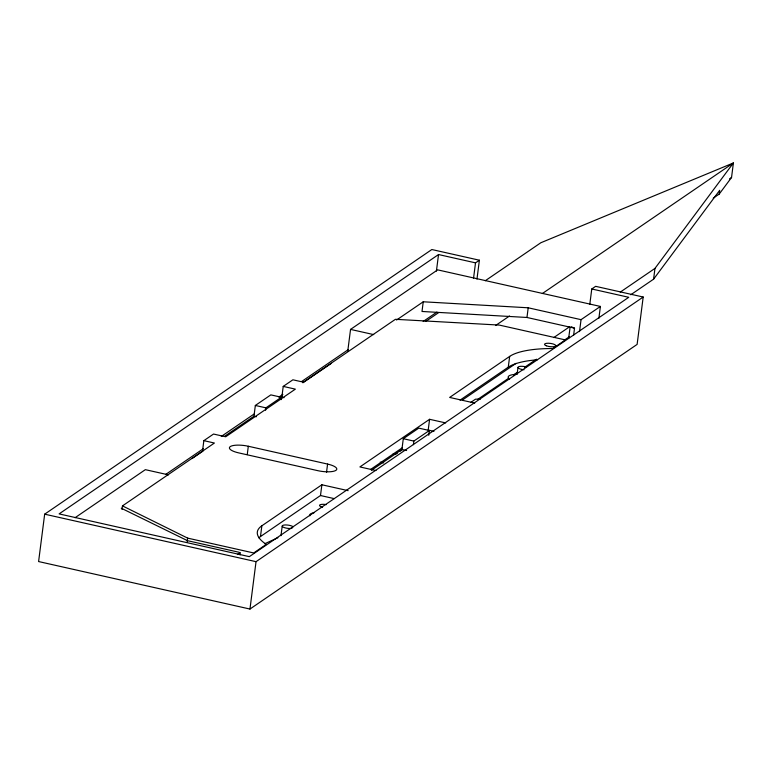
<?xml version="1.0" encoding="UTF-8"?>
<svg xmlns="http://www.w3.org/2000/svg" width="772" height="772" viewBox="0 0 772 772"><rect width="100%" height="100%" fill="white"/><g stroke="black" fill="none" stroke-linecap="round" stroke-linejoin="round"><path stroke-width="1.16" d="M476.971 279.107L479.393 260.212L431.837 249.53L44.67 514.171L38.6 561.553L249.964 609.05L637.122 344.399L643.192 297.027L595.637 286.335L591.767 288.979L589.798 304.332M122.005 509.481L122.468 505.892L214.413 443.031L203.847 440.658L202.467 451.427M187.191 541.712L187.654 538.123L122.468 505.892M247.243 454.631L248.323 446.255L327.579 464.068A14.176 4.101 7.3 0 1 335.945 470.341A14.176 4.101 7.3 0 1 317.9 470.688L238.644 452.875A14.176 4.101 7.3 0 1 230.268 446.592A14.176 4.101 7.3 0 1 248.323 446.255M224.469 436.392L253.959 416.233L255.339 405.464L270.827 394.878L281.394 397.252L281.095 399.645M240.034 554.943L240.343 552.549L237.438 554.537M265.607 410.231L265.906 407.838L281.394 397.252M249.964 609.05L256.034 561.669L643.192 297.027M258.842 537.833A75.752 21.896 7.3 0 1 260.482 536.55L261.862 525.79L321.876 484.768L348.143 490.664M474.761 403.08L449.642 397.435L509.655 356.413A75.752 21.896 7.3 0 1 552.791 348.519L565.374 339.921L499.32 325.08L395.418 319.309L303.464 382.169L292.897 379.795L283.218 386.405L281.838 397.175L284.048 397.667M280.969 535.71L282.195 526.147M260.482 536.55L320.496 495.527L321.876 484.768M326.508 472.445L327.579 464.068M347.786 350.942L350.546 329.403L437.656 269.862L600.404 306.436L598.869 318.392M371.4 470.331L401.913 449.478L403.293 438.708L418.781 428.122L429.348 430.496L428.74 435.283M600.404 306.436L581.046 319.666L528.202 307.787L423.249 301.784L422.004 311.473L526.967 317.475L574.522 328.168L573.606 335.27M413.406 444.672L413.86 441.082L429.348 430.496M436.412 271.078L438.535 254.548L475.513 262.856L479.393 260.212M445.666 422.911L429.589 419.302L428.209 430.062L433.951 431.355M473.554 278.209L475.513 262.856M460.064 400.128L508.275 367.183L509.655 356.413M517.076 374.459L517.964 367.54M526.967 317.475L528.202 307.787M568.684 338.165L570.054 327.502M579.511 331.632L581.046 319.666M630.763 294.769L653.585 279.175L654.965 268.405L733.4 162.95L540.825 242.755L485.27 280.738M713.231 198.163L719.195 194.09L719.678 190.317L653.585 279.175M719.195 194.09L731.538 177.492L733.4 162.95L542.349 293.543M438.535 254.548L59.106 513.901L249.337 556.651L628.755 297.297L591.767 288.979M75.067 517.713L145.348 469.665L168.499 474.867M203.847 440.658L213.526 434.047L225.685 436.778L295.367 389.136L283.218 386.405M165.662 474.471L203.403 448.667M221.284 436.45L254.065 414.043M278.895 397.069L282.87 394.357M301.736 381.455L348.423 349.542M192.016 458.568L202.833 451.176M280.265 398.246L282.234 396.904M302.885 382.787L331.4 363.303M396.576 320.013L423.249 301.784M423.162 321.49L436.913 312.091M425.739 321.422L438.641 312.612M495.585 325.514L509.51 315.989M729.55 178.853L731.538 177.492M429.589 419.302L359.897 466.935L375.974 470.553M462.496 399.964L516.063 363.351M553.765 337.576L569.639 326.73M620.234 292.144L654.965 268.405M370.463 469.54L402.318 447.76M470.553 402.559L475.475 399.192L480.29 399.105M397.329 453.145L395.389 454.476L393.093 453.955M400.234 451.166L402.164 449.844M477.974 399.211L508.729 378.183M513.689 374.796L517.665 372.085M524.603 367.337L536.511 359.192M564.293 340.211L569.253 336.814M264.757 543.739L277.92 537.737M350.546 329.403L373.696 334.604M255.339 405.464L265.906 407.838M403.293 438.708L413.86 441.082M253.959 416.233L256.314 416.755M401.913 449.478L406.612 450.53M380.229 462.138L383.674 462.92M320.496 495.527L334.199 498.616M187.654 538.123L253.698 552.964L266.282 544.356A75.752 21.896 7.3 0 1 261.862 525.79M239.166 552.289L187.5 540.68L121.262 508.208M44.67 514.171L256.034 561.669M571.28 326.778L574.522 328.168M509.607 379.206A14.176 4.101 7.3 0 1 515.908 374.41M291.99 528.318A5.674 1.64 7.3 0 1 283.372 527.208A5.674 1.64 7.3 0 1 285.177 524.95A5.674 1.64 7.3 0 1 293.167 526.842M309.852 515.812A14.176 4.101 7.3 0 1 314.146 512.714M322.561 507.243A5.674 1.64 7.3 0 1 319.869 504.898A5.674 1.64 7.3 0 1 326.373 504.618M524.014 369.769A5.674 1.64 7.3 0 1 518.041 367.115A5.674 1.64 7.3 0 1 526.002 366.864M508.275 367.183A75.752 21.896 7.3 0 1 537.331 359.791M546.306 345.769A5.674 1.64 7.3 0 0 555.628 346.03A5.674 1.64 7.3 0 0 548.516 343.241A5.674 1.64 7.3 0 0 546.306 345.769"/></g></svg>
